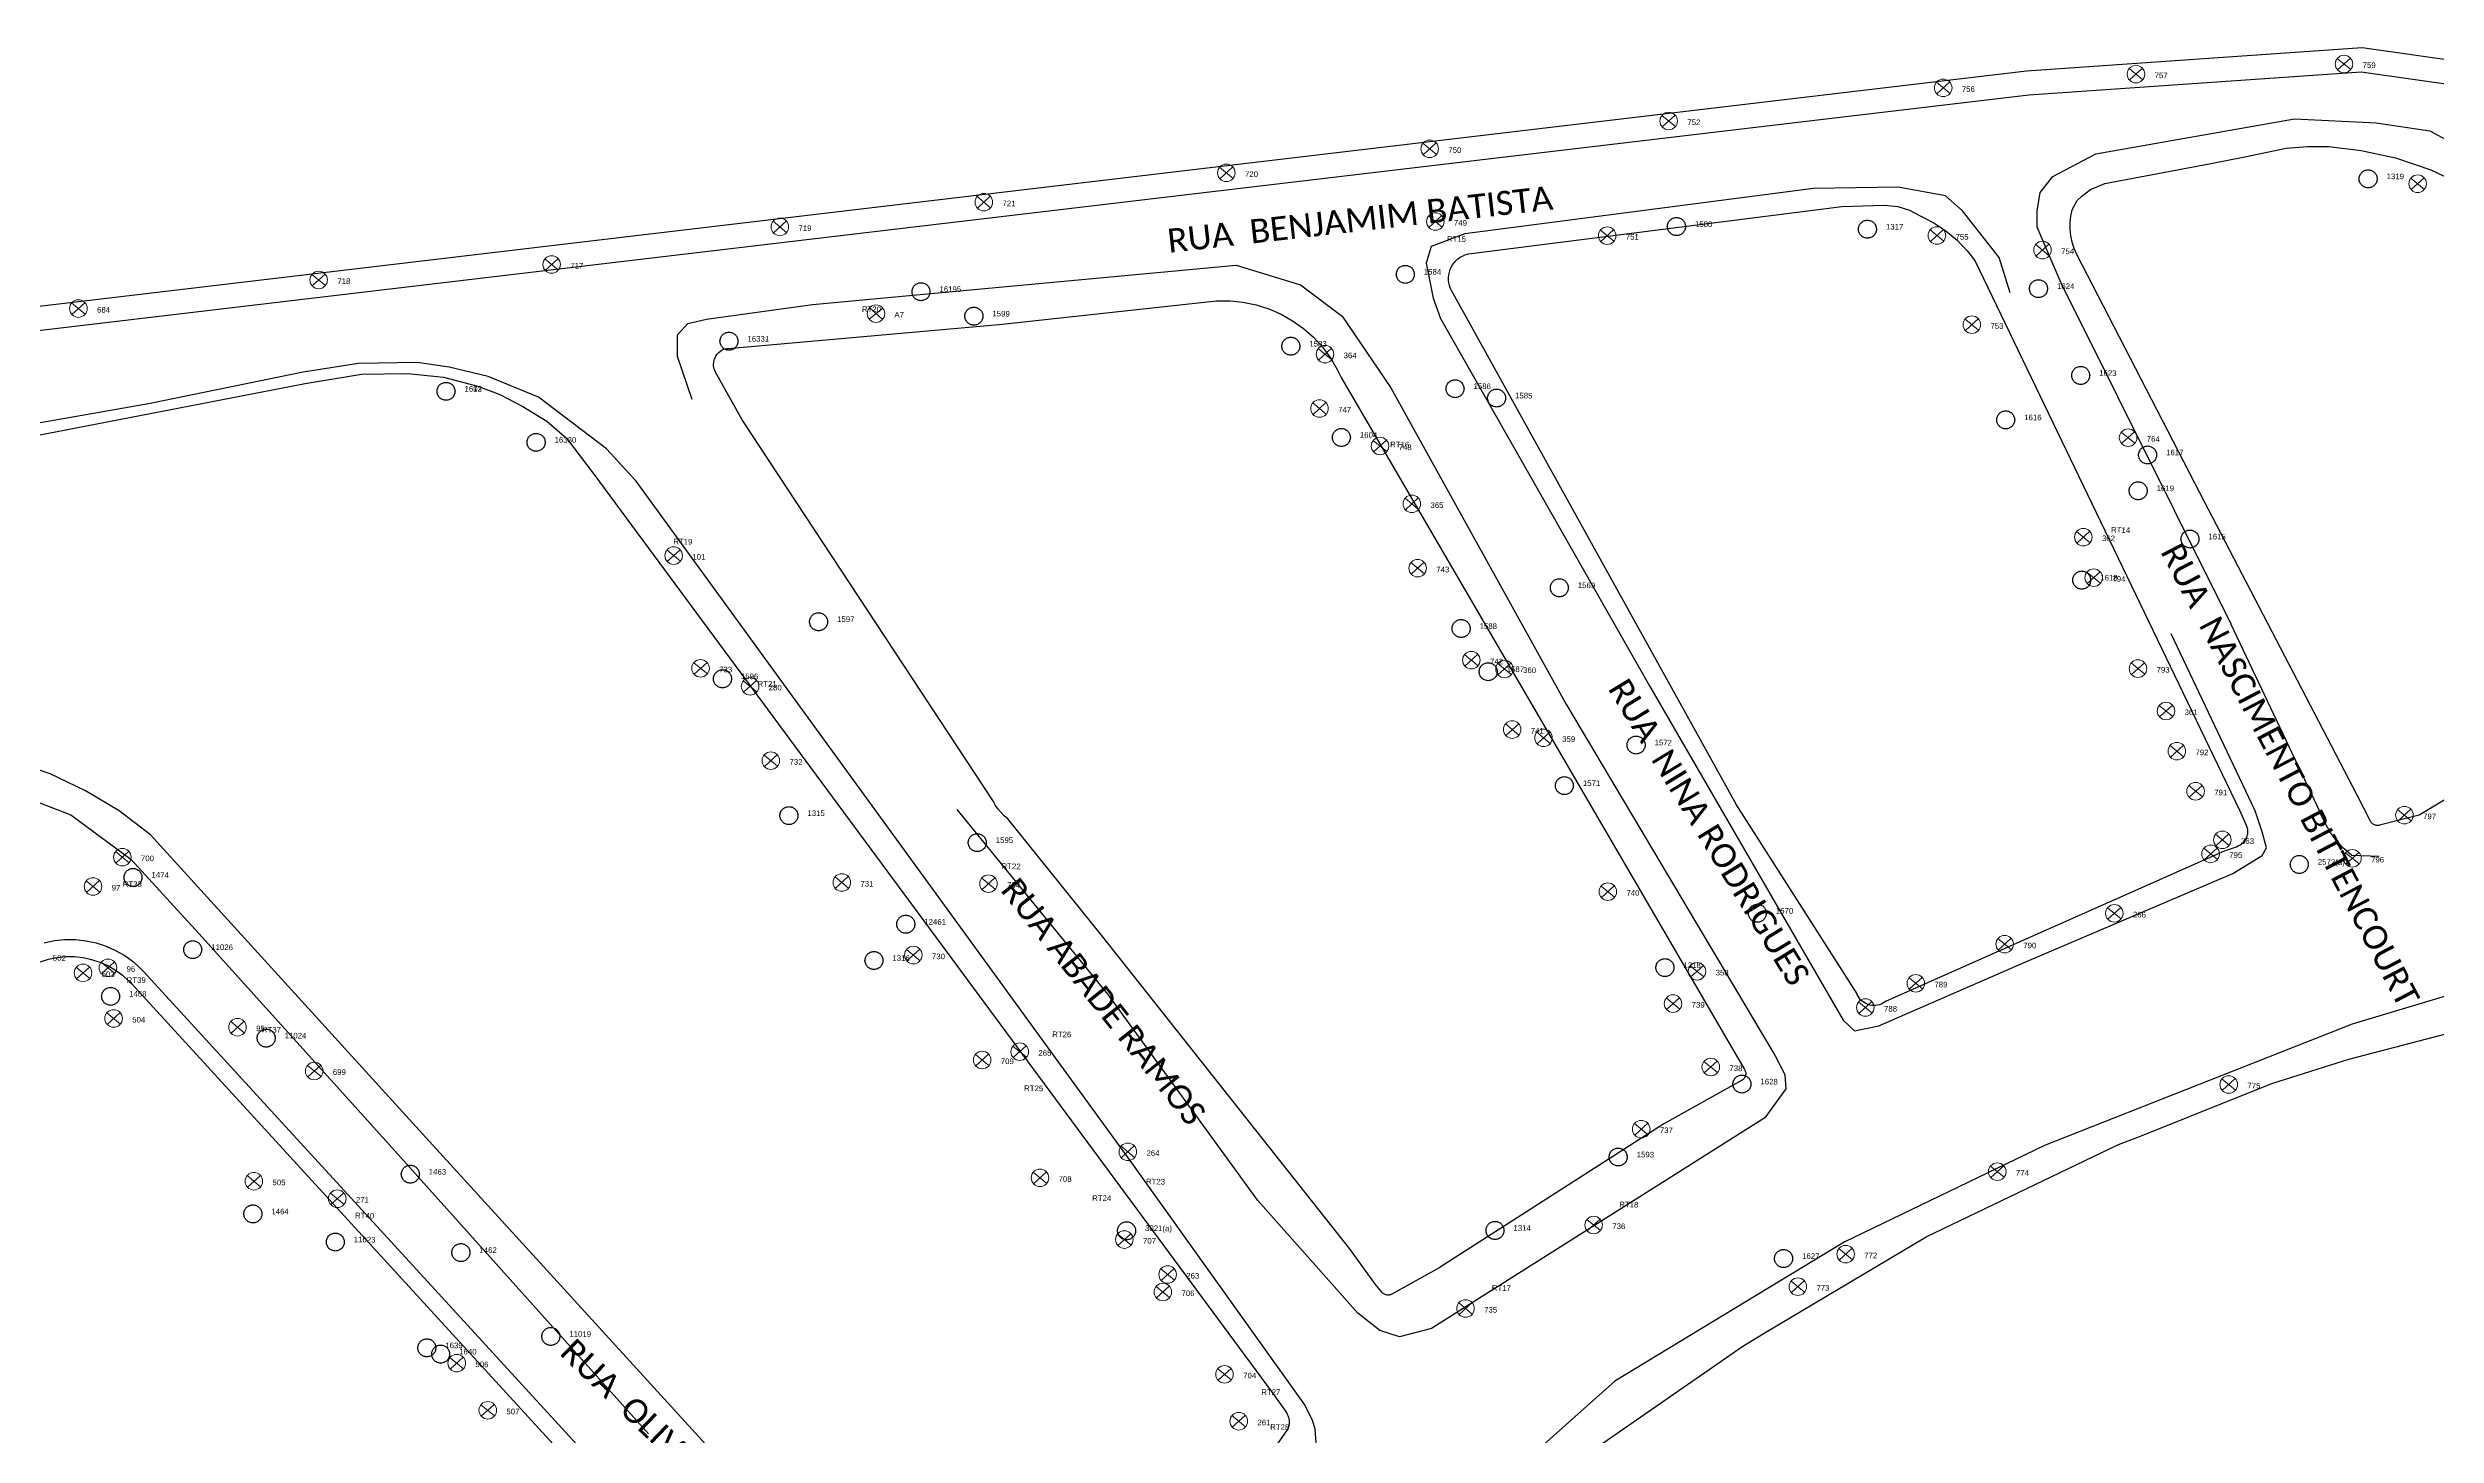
# Model space of a CAD drawing. Header units: millimetres. Extents: x 676447 to 689606, y 7455628 to 7463967.
# Drawn here: x 682834 to 683132.8, y 7459616 to 7459789.6 of the extents above; entities that cross this region are included whole.
import ezdxf

# ---------------------------------------------------------------- set-up
doc = ezdxf.new("R2010")
doc.units = ezdxf.units.MM
doc.header["$LTSCALE"] = 0.1
doc.header["$MEASUREMENT"] = 0
doc.linetypes.add('PHANTOM2', pattern=[1.25, 0.625, -0.125, 0.125, -0.125, 0.125, -0.125])
doc.layers.add('10.4-Postes', color=1, linetype='Continuous', lineweight=0)
for name, color, linetype in [('Caixas Subterrâneas', 5, 'Continuous'), ('LEGENDAS_INFRAESTRUTURAS', 7, 'Continuous'), ('MUB_MEIOFIO', 7, 'Continuous'), ('MUB_QUADRAS', 7, 'Continuous'), ('MUB_SEGMENTO', 7, 'Continuous'), ('NOS_DE_INFRAESTRUTURA', 7, 'Continuous')]:
    doc.layers.add(name, color=color, linetype=linetype)
doc.styles.add('Legend', font='calibri.ttf')
doc.styles.get("Standard").update_dxf_attribs({"font": 'arial.ttf'})

# ---------------------------------------------------------------- blocks, each defined once
blk = doc.blocks.new('PTPT')
at = {"layer": '10.4-Postes', "color": 1, "linetype": 'PHANTOM2'}
for points in [[(-0.0000079, 0.0000104), (0.0000075, -0.000002)], [(0.000007, 0.0000109), (-0.0000074, -0.0000025)]]:
    blk.add_lwpolyline(points, dxfattribs=at)
at = {"layer": '10.4-Postes', "color": 1}
blk.add_circle((-0.0000002, 0.0000042), 0.00000987, dxfattribs=at)
blk = doc.blocks.new('MHMZ')
at = {"linetype": 'PHANTOM2'}
blk.add_circle((0, 0), 0.0000101, dxfattribs=at)

msp = doc.modelspace()

# ---------------------------------------------------------------- linework, layer by layer
at = {"layer": 'MUB_MEIOFIO', "linetype": 'Continuous'}
for points in [[(682825.05, 7459753.3), (683081.87, 7459783.71), (683123.47, 7459786.6), (683135.78, 7459784.84)], [(683125.7, 7459688.43), (683122.29, 7459688.52), (683121.33, 7459689.36), (683120.42, 7459690.35), (683119.62, 7459691.42), (683118.94, 7459692.58), (683118.38, 7459693.79), (683118.31, 7459693.98), (683107.2, 7459717.46), (683107.2, 7459717.48), (683085.92, 7459760.17), (683082.9, 7459767.16), (683082.9, 7459769.15), (683083.28, 7459771.51), (683084.89, 7459773.5), (683090.24, 7459776.36), (683115.12, 7459780.71), (683125.32, 7459780.21), (683132.04, 7459779.22), (683142.4, 7459773.65)], [(683079.53, 7459758.95), (683078.16, 7459763.38), (683073.59, 7459769.21), (683071.43, 7459771.09), (683065.51, 7459772.17), (683054.92, 7459771.99), (683011.32, 7459766.34), (683007.11, 7459764.73), (683006.48, 7459762.66), (683007.37, 7459758.27), (683008.28, 7459755.73), (683034.41, 7459709.75), (683058.63, 7459667.95), (683060.07, 7459666.61), (683063.12, 7459667.23), (683081.28, 7459675.16), (683107.39, 7459686.28), (683111.07, 7459688.52), (683111.6, 7459689.51), (683111.07, 7459691.48), (683110.2, 7459694.13), (683099.69, 7459716.28)], [(682914.66, 7459745.6), (682912.81, 7459750.97), (682912.81, 7459753.7), (682914.11, 7459755.13), (682916.45, 7459755.65), (682929.7, 7459757.47), (682982.7, 7459762.4), (682990.75, 7459759.94), (682995.95, 7459756.04), (683002.05, 7459747.08), (683024.05, 7459707.38), (683050.16, 7459663.49), (683051.33, 7459661.15), (683051.46, 7459659.33), (683048.86, 7459655.7), (683007.16, 7459629.34), (683003.13, 7459628.3), (683000.67, 7459629.08), (682997.94, 7459631.28), (682985.44, 7459645.37), (682966.71, 7459671.13), (682947.81, 7459694.3)], [(682992.79, 7459613.84), (682992.58, 7459616.8), (682992.25, 7459617.82), (682991.28, 7459619.81), (682969.46, 7459650.39), (682907.64, 7459735.38), (682903.93, 7459739.42), (682895.41, 7459745.89), (682889.15, 7459748.49), (682884.27, 7459749.66), (682880.25, 7459750.22), (682872.91, 7459750.11), (682865.99, 7459749.04), (682846.63, 7459745.07), (682832.64, 7459742.58)], [(682827.13, 7459697.4), (682836.91, 7459693.63), (682844.45, 7459688.09), (682852.93, 7459678.79), (682877.84, 7459651.17), (682909.18, 7459616.18)], [(682833.59, 7459677.63), (682834.87, 7459677.9), (682836.18, 7459678.03), (682837.5, 7459678.03), (682838.81, 7459677.88), (682840.09, 7459677.61), (682841.34, 7459677.2), (682842.53, 7459676.67), (682843.68, 7459676.01), (682844.75, 7459675.23), (682845.69, 7459674.37), (682846.07, 7459673.98), (682902.92, 7459611.86)], [(683146.2, 7459674.62), (683122.33, 7459667.44), (683083.85, 7459652.24), (683058.77, 7459640.14), (683030.08, 7459622.74), (682994.24, 7459590.82)]]:
    msp.add_lwpolyline(points, dxfattribs=at)
at = {"layer": 'MUB_QUADRAS', "linetype": 'Continuous'}
for points in [[(683136.49, 7459787.77), (683123.58, 7459789.61), (683081.59, 7459786.7), (682824.44, 7459756.25)], [(683135.09, 7459696.22), (683130.7, 7459693.58), (683129.37, 7459693.25), (683125.75, 7459692.32), (683125.65, 7459692.3), (683125.54, 7459692.29), (683125.44, 7459692.29), (683125.33, 7459692.3), (683125.23, 7459692.32), (683125.13, 7459692.36), (683125.04, 7459692.4), (683124.95, 7459692.45), (683124.86, 7459692.52), (683124.79, 7459692.59), (683124.72, 7459692.67), (683124.66, 7459692.75), (683124.61, 7459692.83), (683122.93, 7459696.07), (683103.27, 7459733.94), (683087.86, 7459763.73), (683087.53, 7459764.48), (683087.28, 7459765.27), (683087.11, 7459766.08), (683087.03, 7459766.9), (683087.03, 7459767.72), (683087.12, 7459768.54), (683087.29, 7459769.34), (683087.92, 7459770.52), (683088.51, 7459771.03), (683089.6, 7459771.87), (683091.37, 7459772.63), (683104.43, 7459775.07), (683108.88, 7459775.98), (683114.06, 7459777.05), (683116.73, 7459777.26), (683119.42, 7459777.26), (683123.47, 7459776.75), (683127.73, 7459775.86), (683132.15, 7459774.32), (683136.38, 7459772.32)], [(683009.63, 7459759.25), (683009.5, 7459759.56), (683009.39, 7459759.87), (683009.32, 7459760.2), (683009.28, 7459760.53), (683009.28, 7459760.87), (683009.32, 7459761.2), (683009.39, 7459761.53), (683009.49, 7459761.85), (683009.62, 7459762.15), (683009.79, 7459762.44), (683009.98, 7459762.71), (683010.21, 7459762.96), (683010.45, 7459763.19), (683010.72, 7459763.39), (683011.01, 7459763.55), (683011.32, 7459763.69), (683011.64, 7459763.8), (683011.77, 7459763.83), (683058.47, 7459769.73), (683063.76, 7459769.91), (683065.49, 7459769.75), (683066.95, 7459769.3), (683068.38, 7459768.56), (683069.99, 7459767.71), (683071.5, 7459766.69), (683072.89, 7459765.52), (683074.16, 7459764.22), (683075.13, 7459762.99), (683108.21, 7459694.2), (683109.05, 7459692.35), (683109.11, 7459692.21), (683109.17, 7459692.01), (683109.21, 7459691.81), (683109.23, 7459691.6), (683109.23, 7459691.39), (683109.21, 7459691.18), (683109.16, 7459690.98), (683109.09, 7459690.78), (683109, 7459690.59), (683108.9, 7459690.41), (683108.77, 7459690.24), (683108.63, 7459690.09), (683108.47, 7459689.95), (683108.3, 7459689.83), (683108.12, 7459689.73), (683107.93, 7459689.64), (683106.58, 7459689.15), (683105.95, 7459688.9), (683064.01, 7459670.32), (683063.82, 7459670.17), (683063.62, 7459670.05), (683063.41, 7459669.94), (683063.18, 7459669.86), (683062.95, 7459669.8), (683062.71, 7459669.77), (683062.47, 7459669.76), (683062.24, 7459669.78), (683062, 7459669.82), (683061.77, 7459669.88), (683061.55, 7459669.97), (683061.34, 7459670.09), (683061.14, 7459670.22), (683060.96, 7459670.37), (683060.79, 7459670.54), (683060.65, 7459670.73), (683060.52, 7459670.93), (683060.41, 7459671.15), (683060.39, 7459671.21), (683045.3, 7459694.86), (683009.63, 7459759.25)], [(682966.03, 7459678.35), (682954.15, 7459693.14), (682953.7, 7459693.5), (682953.29, 7459693.9), (682952.93, 7459694.33), (682952.61, 7459694.81), (682952.35, 7459695.31), (682920.9, 7459743.07), (682917.59, 7459749.04), (682917.49, 7459749.22), (682917.42, 7459749.42), (682917.37, 7459749.62), (682917.34, 7459749.83), (682917.33, 7459750.04), (682917.35, 7459750.25), (682917.39, 7459750.46), (682917.44, 7459750.66), (682917.52, 7459750.85), (682917.62, 7459751.04), (682917.74, 7459751.21), (682917.87, 7459751.37), (682918.02, 7459751.52), (682918.19, 7459751.64), (682918.36, 7459751.76), (682918.55, 7459751.85), (682918.75, 7459751.92), (682918.95, 7459751.97), (682919.16, 7459752), (682953.02, 7459754.98), (682953.06, 7459754.98), (682980.23, 7459757.94), (682981.9, 7459757.95), (682983.56, 7459757.79), (682985.2, 7459757.46), (682986.79, 7459756.95), (682988.32, 7459756.28), (682989.77, 7459755.46), (682991.13, 7459754.49), (682992.38, 7459753.38), (682993.51, 7459752.15), (682994.5, 7459750.81), (682995.34, 7459749.37), (682995.83, 7459748.34), (683046.32, 7459661.76), (683046.36, 7459661.67), (683046.4, 7459661.57), (683046.43, 7459661.47), (683046.45, 7459661.37), (683046.45, 7459661.26), (683046.45, 7459661.16), (683046.43, 7459661.05), (683046.4, 7459660.95), (683046.37, 7459660.85), (683046.32, 7459660.76), (683046.26, 7459660.67), (683046.2, 7459660.59), (683046.12, 7459660.52), (683046.04, 7459660.45), (683045.96, 7459660.39), (683045.94, 7459660.38), (683036.21, 7459654.96), (683008.24, 7459637.02), (683008.18, 7459636.98), (683002.19, 7459633.66), (683002.1, 7459633.61), (683002, 7459633.58), (683001.9, 7459633.55), (683001.79, 7459633.54), (683001.69, 7459633.53), (683001.58, 7459633.54), (683001.48, 7459633.56), (683001.38, 7459633.59), (683001.28, 7459633.63), (683001.19, 7459633.68), (683001.1, 7459633.74), (683001.02, 7459633.8), (683000.95, 7459633.88), (683000.94, 7459633.89), (683000.35, 7459634.6), (683000.26, 7459634.71), (682996.88, 7459639.35), (682966.03, 7459678.35)], [(682827.8, 7459740.19), (682836.29, 7459741.81), (682866.24, 7459747.62), (682873.27, 7459748.78), (682879.1, 7459748.85), (682883.54, 7459748.4), (682887.82, 7459747.27), (682890.61, 7459746.21), (682893.48, 7459744.74), (682896.46, 7459742.9), (682898.92, 7459740.76), (682902.37, 7459736.26), (682987.21, 7459621.36), (682988.99, 7459618.82), (682989.1, 7459618.65), (682989.19, 7459618.46), (682989.26, 7459618.26), (682989.31, 7459618.06), (682989.34, 7459617.85), (682989.35, 7459617.64), (682989.34, 7459617.43), (682989.3, 7459617.23), (682989.24, 7459617.02), (682989.16, 7459616.83), (682989.07, 7459616.65), (682988.99, 7459616.53), (682986.27, 7459612.61)], [(682919.37, 7459611.56), (682880.92, 7459653.7), (682846.87, 7459691.14), (682842.97, 7459694.11), (682838.77, 7459696.65), (682834.34, 7459698.74), (682829.71, 7459700.36)], [(682833.1, 7459675.22), (682834.14, 7459675.56), (682835.2, 7459675.78), (682836.29, 7459675.89), (682837.38, 7459675.89), (682838.47, 7459675.77), (682839.53, 7459675.54), (682840.57, 7459675.2), (682841.56, 7459674.76), (682842.51, 7459674.21), (682843.39, 7459673.57), (682844.2, 7459672.83), (682844.51, 7459672.51), (682901.36, 7459610.4)], [(683026.97, 7459613.89), (683046.09, 7459627.15), (683048.77, 7459628.76), (683069.04, 7459640.83), (683093.08, 7459652.38), (683095.84, 7459653.43), (683108.32, 7459658.42), (683112.39, 7459660.05), (683121.91, 7459663.05), (683135.5, 7459666.61)]]:
    msp.add_lwpolyline(points, dxfattribs=at)

# ---------------------------------------------------------------- block references
at = {"layer": 'Caixas Subterrâneas', "color": 40}
for p, xscale, yscale, zscale, rotation in [((683124.32, 7459773.21), 111319.4907932735, 111319.4907932735, 111319.4907932735, 359.3030389503066), ((683037.79, 7459767.24), 111319.4907932735, 111319.4907932735, 111319.4907932735, 359.3033662258944), ((683061.68, 7459766.91), 111319.4907932736, 111319.4907932736, 111319.4907932736, 359.3032752517166), ((683003.87, 7459761.26), 111319.4907932736, 111319.4907932736, 111319.4907932736, 359.3034934037439), ((682943.28, 7459759.09), 111319.4907932736, 111319.4907932736, 111319.4907932736, 359.3037232259197), ((683083.08, 7459759.47), 111319.4907932735, 111319.4907932735, 111319.4907932735, 359.3031915861043), ((682949.9, 7459756.03), 111319.4907932735, 111319.4907932735, 111319.4907932735, 359.3036970957882), ((682919.26, 7459752.89), 111319.4907932736, 111319.4907932736, 111319.4907932736, 359.3038126964158), ((682989.55, 7459752.27), 111319.4907932736, 111319.4907932736, 111319.4907932736, 359.3035451485099), ((683088.36, 7459748.61), 111319.4907932736, 111319.4907932736, 111319.4907932736, 359.3031682124425), ((682883.86, 7459746.62), 111319.4907932735, 111319.4907932735, 111319.4907932735, 359.3039454095659), ((682883.86, 7459746.62), 111319.4907932735, 111319.4907932735, 111319.4907932735, 359.3039454095659), ((682883.86, 7459746.62), 111319.4907932735, 111319.4907932735, 111319.4907932735, 359.3039454095659), ((682883.86, 7459746.62), 111319.4907932735, 111319.4907932735, 111319.4907932735, 359.3039454095659), ((683010.09, 7459746.95), 111319.4907932735, 111319.4907932735, 111319.4907932735, 359.303465383131), ((683015.29, 7459745.78), 111319.4907932736, 111319.4907932736, 111319.4907932736, 359.303445254829), ((683078.98, 7459743.05), 111319.4907932736, 111319.4907932736, 111319.4907932736, 359.3032021756717), ((682895.13, 7459740.24), 111319.4907932736, 111319.4907932736, 111319.4907932736, 359.3039005850518), ((682995.87, 7459740.85), 111319.4907932735, 111319.4907932735, 111319.4907932735, 359.303517630181), ((683096.73, 7459738.66), 111319.4907932735, 111319.4907932735, 111319.4907932735, 359.3031333092364), ((683095.55, 7459734.18), 111319.4907932736, 111319.4907932736, 111319.4907932736, 359.303136436859), ((683102.03, 7459728.14), 111319.4907932736, 111319.4907932736, 111319.4907932736, 359.3031099502256), ((683023.14, 7459722.04), 111319.4907932736, 111319.4907932736, 111319.4907932736, 359.3034081478979), ((683088.49, 7459723), 111319.4907932735, 111319.4907932735, 111319.4907932735, 359.303159867497), ((682930.47, 7459717.79), 111319.4907932736, 111319.4907932736, 111319.4907932736, 359.3037593304313), ((683010.85, 7459716.94), 111319.4907932735, 111319.4907932735, 111319.4907932735, 359.3034533458904), ((682918.44, 7459710.65), 111319.4907932736, 111319.4907932736, 111319.4907932736, 359.3038028954401), ((683014.24, 7459711.54), 111319.4907932736, 111319.4907932736, 111319.4907932736, 359.3034387834732), ((683032.74, 7459702.36), 111319.4907932736, 111319.4907932736, 111319.4907932736, 359.30336564), ((683023.77, 7459697.28), 111319.4907932736, 111319.4907932736, 111319.4907932736, 359.3033982106491), ((682926.76, 7459693.53), 111319.4907932736, 111319.4907932736, 111319.4907932736, 359.3037660300998), ((682950.32, 7459690.15), 111319.4907932736, 111319.4907932736, 111319.4907932736, 359.3036753926277), ((682844.7, 7459685.79), 111319.4907932736, 111319.4907932736, 111319.4907932736, 359.3040758153406), ((683115.71, 7459687.42), 111319.4907932736, 111319.4907932736, 111319.4907932736, 359.3030454802227), ((682941.38, 7459679.94), 111319.4907932735, 111319.4907932735, 111319.4907932735, 359.3037062690441), ((683047.91, 7459681.31), 111319.4907932736, 111319.4907932736, 111319.4907932736, 359.3033014778138), ((682852.17, 7459676.76), 111319.4907932736, 111319.4907932736, 111319.4907932736, 359.3040446251019), ((682937.4, 7459675.4), 111319.4907932736, 111319.4907932736, 111319.4907932736, 359.3037200294409), ((683036.35, 7459674.51), 111319.4907932735, 111319.4907932735, 111319.4907932735, 105.3033433830414), ((682841.9, 7459670.91), 111319.4907932736, 111319.4907932736, 111319.4907932736, 359.3040819090219), ((682861.36, 7459665.69), 111319.4907932736, 111319.4907932736, 111319.4907932736, 359.3040063113515), ((683045.98, 7459659.94), 111319.4907932736, 111319.4907932736, 111319.4907932736, 359.3033023120453), ((683030.5, 7459650.81), 111319.4907932736, 111319.4907932736, 111319.4907932736, 359.3033584042097), ((682879.39, 7459648.66), 111319.4907932736, 111319.4907932736, 111319.4907932736, 359.3039325208599), ((682859.7, 7459643.69), 111319.4907932736, 111319.4907932736, 111319.4907932736, 359.3040059177229), ((682969, 7459641.58), 111319.4907932736, 111319.4907932736, 111319.4907932736, 359.3035895164002), ((683015.09, 7459641.62), 111319.4907932735, 111319.4907932735, 111319.4907932735, 359.3034141959828), ((682870.01, 7459640.17), 111319.4907932736, 111319.4907932736, 111319.4907932736, 359.3039656180384), ((682885.72, 7459638.85), 111319.4907932736, 111319.4907932736, 111319.4907932736, 359.303905457238), ((683051.19, 7459638.1), 111319.4907932736, 111319.4907932736, 111319.4907932736, 359.3032758083295), ((682881.46, 7459626.93), 111319.4907932736, 111319.4907932736, 111319.4907932736, 359.3039180302277), ((682883.19, 7459626.15), 111319.4907932736, 111319.4907932736, 111319.4907932736, 359.3039112154123), ((682896.97, 7459628.36), 111319.4907932736, 111319.4907932736, 111319.4907932736, 359.3038594748004)]:
    msp.add_blockref('MHMZ', p, dxfattribs=dict(at, xscale=xscale, yscale=yscale, zscale=zscale, rotation=rotation))
at = {"layer": 'NOS_DE_INFRAESTRUTURA', "color": 1}
for p, xscale, yscale, zscale, rotation in [((683121.32, 7459787.12), 111319.4907932736, 111319.4907932736, 111319.4907932736, 359.3030545836676), ((683071.18, 7459784.13), 111319.4907932736, 111319.4907932736, 111319.4907932736, 359.3032443752058), ((683095.29, 7459785.85), 111319.4907932735, 111319.4907932735, 111319.4907932735, 359.3031532206558), ((683036.84, 7459779.98), 111319.4907932736, 111319.4907932736, 111319.4907932736, 359.3033737240434), ((683006.94, 7459776.5), 111319.4907932736, 111319.4907932736, 111319.4907932736, 359.3034864139657), ((682981.5, 7459773.49), 111319.4907932736, 111319.4907932736, 111319.4907932736, 359.303582222372), ((683130.53, 7459772.13), 111319.4907932736, 111319.4907932736, 111319.4907932736, 359.3030149768065), ((682951.16, 7459769.83), 111319.4907932736, 111319.4907932736, 111319.4907932736, 359.3036965250164), ((682925.64, 7459766.73), 111319.4907932735, 111319.4907932735, 111319.4907932735, 359.3037926435723), ((683007.64, 7459767.4), 111319.4907932736, 111319.4907932736, 111319.4907932736, 359.3034809684486), ((683029.14, 7459765.63), 111319.4907932736, 111319.4907932736, 111319.4907932736, 359.3033986582455), ((683070.39, 7459765.65), 111319.4907932736, 111319.4907932736, 111319.4907932736, 359.3032417649314), ((683083.6, 7459763.83), 111319.4907932736, 111319.4907932736, 111319.4907932736, 359.3031909390423), ((682867.95, 7459760.09), 111319.4907932735, 111319.4907932735, 111319.4907932735, 359.3040100324186), ((682897.09, 7459762.03), 111319.4907932736, 111319.4907932736, 111319.4907932736, 359.3038997987017), ((682837.89, 7459756.51), 111319.4907932735, 111319.4907932735, 111319.4907932735, 359.3041232794981), ((682937.64, 7459755.88), 111319.4907932736, 111319.4907932736, 111319.4907932736, 356.3037436814212), ((683074.76, 7459754.49), 111319.4907932736, 111319.4907932736, 111319.4907932736, 359.3032217251218), ((682993.84, 7459750.8), 111319.4907932736, 111319.4907932736, 111319.4907932736, 359.3035283838707), ((682993.15, 7459744.01), 111319.4907932736, 111319.4907932736, 111319.4907932736, 359.3035289365615), ((683000.72, 7459739.31), 111319.4907932736, 111319.4907932736, 111319.4907932736, 359.3034986975977), ((683094.31, 7459740.35), 111319.4907932736, 111319.4907932736, 111319.4907932736, 359.3031430511075), ((683004.7, 7459732.07), 111319.4907932736, 111319.4907932736, 111319.4907932736, 359.3034813510596), ((683088.71, 7459727.91), 111319.4907932735, 111319.4907932735, 111319.4907932735, 359.3031605383204), ((682912.36, 7459725.6), 111319.4907932736, 111319.4907932736, 111319.4907932736, 359.3038305888223), ((683005.43, 7459724.02), 111319.4907932736, 111319.4907932736, 111319.4907932736, 359.3034761145676), ((683090.01, 7459722.84), 111319.4907932736, 111319.4907932736, 111319.4907932736, 359.3031540314782), ((683012.15, 7459712.51), 111319.4907932736, 111319.4907932736, 111319.4907932736, 359.3034470299115), ((682915.72, 7459711.49), 111319.4907932736, 111319.4907932736, 111319.4907932736, 359.3038135178221), ((682921.92, 7459709.24), 111319.4907932735, 111319.4907932735, 111319.4907932735, 359.3037892566146), ((683016.29, 7459711.41), 111319.4907932736, 111319.4907932736, 111319.4907932736, 359.3034309703842), ((683095.54, 7459711.46), 111319.4907932735, 111319.4907932735, 111319.4907932735, 359.3031295462007), ((683017.26, 7459703.83), 111319.4907932736, 111319.4907932736, 111319.4907932736, 359.3034249752666), ((683099.05, 7459706.15), 111319.4907932736, 111319.4907932736, 111319.4907932736, 359.3031145501241), ((683021.18, 7459702.8), 111319.4907932735, 111319.4907932735, 111319.4907932735, 359.3034097170934), ((683100.41, 7459701.13), 111319.4907932736, 111319.4907932736, 111319.4907932736, 359.3031078791207), ((682924.51, 7459699.94), 111319.4907932736, 111319.4907932736, 111319.4907932736, 359.3037765371353), ((683102.75, 7459696.11), 111319.4907932735, 111319.4907932735, 111319.4907932735, 359.3030974179715), ((683128.88, 7459693.12), 111319.4907932736, 111319.4907932736, 111319.4907932736, 359.3029971279059), ((683106.1, 7459690.03), 111319.4907932736, 111319.4907932736, 111319.4907932736, 359.3030828371714), ((682843.38, 7459687.86), 111319.4907932736, 111319.4907932736, 111319.4907932736, 359.3040814411021), ((683104.63, 7459688.27), 111319.4907932736, 111319.4907932736, 111319.4907932736, 359.3030878718125), ((683122.37, 7459687.71), 111319.4907932736, 111319.4907932736, 111319.4907932736, 359.3030202354264), ((682839.72, 7459684.19), 111319.4907932736, 111319.4907932736, 111319.4907932736, 359.3040942428584), ((682933.39, 7459684.69), 111319.4907932735, 111319.4907932735, 111319.4907932735, 359.3037381232905), ((682951.74, 7459684.54), 111319.4907932736, 111319.4907932736, 111319.4907932736, 359.3036682723653), ((683029.22, 7459683.55), 111319.4907932736, 111319.4907932736, 111319.4907932736, 359.3033732826237), ((683092.58, 7459680.83), 111319.4907932736, 111319.4907932736, 111319.4907932736, 359.3031314306233), ((683078.87, 7459676.97), 111319.4907932736, 111319.4907932736, 111319.4907932736, 359.3031824253951), ((682838.47, 7459673.38), 111319.4907932735, 111319.4907932735, 111319.4907932735, 359.3040957039752), ((682841.58, 7459674.02), 111319.4907932736, 111319.4907932736, 111319.4907932736, 359.3040840631092), ((682942.34, 7459675.61), 111319.4907932735, 111319.4907932735, 111319.4907932735, 359.3037013175776), ((683040.38, 7459673.57), 111319.4907932736, 111319.4907932736, 111319.4907932736, 359.3033277605042), ((683067.75, 7459672.07), 111319.4907932736, 111319.4907932736, 111319.4907932736, 359.3032232099735), ((682842.29, 7459667.68), 111319.4907932735, 111319.4907932735, 111319.4907932735, 359.3040794482541), ((683037.38, 7459669.54), 111319.4907932736, 111319.4907932736, 111319.4907932736, 359.3033379549756), ((683061.44, 7459669.05), 111319.4907932735, 111319.4907932735, 111319.4907932735, 359.3032462970266), ((682857.79, 7459666.58), 111319.4907932736, 111319.4907932736, 111319.4907932736, 359.304020156597), ((682950.95, 7459662.48), 111319.4907932736, 111319.4907932736, 111319.4907932736, 359.3036645437387), ((682955.65, 7459663.52), 111319.4907932736, 111319.4907932736, 111319.4907932736, 359.3036469895257), ((683042.1, 7459661.6), 111319.4907932736, 111319.4907932736, 111319.4907932736, 359.3033175728945), ((682867.39, 7459661.11), 111319.4907932735, 111319.4907932735, 111319.4907932735, 359.3039819850192), ((683106.9, 7459659.42), 111319.4907932735, 111319.4907932735, 111319.4907932735, 359.3030704375795), ((683033.4, 7459653.83), 111319.4907932736, 111319.4907932736, 111319.4907932736, 359.303348312375), ((682969.17, 7459650.99), 111319.4907932736, 111319.4907932736, 111319.4907932736, 359.3035917556355), ((682859.84, 7459647.31), 111319.4907932736, 111319.4907932736, 111319.4907932736, 359.3040064594198), ((682958.18, 7459647.74), 111319.4907932736, 111319.4907932736, 111319.4907932736, 359.303632568261), ((683077.94, 7459648.5), 111319.4907932735, 111319.4907932735, 111319.4907932735, 359.3031772359159), ((682870.27, 7459645.12), 111319.4907932736, 111319.4907932736, 111319.4907932736, 359.3039661368991), ((683027.45, 7459641.84), 111319.4907932736, 111319.4907932736, 111319.4907932736, 359.3033672844161), ((682968.74, 7459640.01), 111319.4907932736, 111319.4907932736, 111319.4907932736, 359.3035900266129), ((683058.97, 7459638.18), 111319.4907932736, 111319.4907932736, 111319.4907932736, 359.3032462434517), ((682974.15, 7459635.64), 111319.4907932736, 111319.4907932736, 111319.4907932736, 359.3035681014), ((682973.55, 7459633.45), 111319.4907932736, 111319.4907932736, 111319.4907932736, 359.303569742781), ((683052.99, 7459634.11), 111319.4907932736, 111319.4907932736, 111319.4907932736, 359.3032677660295), ((683011.42, 7459631.38), 111319.4907932735, 111319.4907932735, 111319.4907932735, 359.3034250440664), ((682885.22, 7459624.55), 111319.4907932736, 111319.4907932736, 111319.4907932736, 359.303903001139), ((682981.27, 7459623.15), 111319.4907932736, 111319.4907932736, 111319.4907932736, 359.3035372095479), ((682889.1, 7459618.65), 111319.4907932736, 111319.4907932736, 111319.4907932736, 359.3038864243167), ((682983.05, 7459617.28), 111319.4907932736, 111319.4907932736, 111319.4907932736, 359.3035286657229)]:
    msp.add_blockref('PTPT', p, dxfattribs=dict(at, xscale=xscale, yscale=yscale, zscale=zscale, rotation=rotation))

# ---------------------------------------------------------------- texts
at = {"layer": 'LEGENDAS_INFRAESTRUTURAS', "color": 1}
for s, rotation, p in [('757', 359.3031, (683097.6, 7459785.82)), ('759', 359.303, (683123.63, 7459787.09)), ('756', 359.3032, (683073.49, 7459784.1)), ('752', 359.3034, (683039.15, 7459779.95)), ('750', 359.3035, (683009.25, 7459776.47)), ('720', 359.3036, (682983.81, 7459773.47)), ('721', 359.3037, (682953.47, 7459769.8)), ('749', 359.3035, (683009.95, 7459767.37)), ('719', 359.3038, (682927.95, 7459766.7)), ('RT15', 359.3035, (683009.07, 7459765.35)), ('751', 359.3034, (683031.45, 7459765.61)), ('755', 359.3032, (683072.7, 7459765.62)), ('717', 359.3039, (682899.4, 7459762)), ('754', 359.3032, (683085.91, 7459763.8)), ('718', 359.304, (682870.26, 7459760.06)), ('684', 359.3041, (682840.2, 7459756.48)), ('RT20', 359.3038, (682935.88, 7459756.56)), ('A7', 359.3037, (682939.95, 7459755.86)), ('753', 359.3032, (683077.07, 7459754.46)), ('364', 359.3035, (682996.15, 7459750.77)), ('747', 359.3035, (682995.46, 7459743.98)), ('764', 359.3031, (683096.62, 7459740.32)), ('RT16', 359.3035, (683001.97, 7459739.63)), ('748', 359.3035, (683003.03, 7459739.28)), ('365', 359.3035, (683007.01, 7459732.04)), ('RT14', 359.3031, (683092.16, 7459728.93)), ('RT19', 359.3038, (682912.29, 7459727.48)), ('101', 359.3038, (682914.67, 7459725.57)), ('362', 359.3032, (683091.02, 7459727.89)), ('743', 359.3035, (683007.74, 7459723.99)), ('794', 359.3031, (683092.32, 7459722.81)), ('733', 359.3038, (682918.03, 7459711.47)), ('742', 359.3034, (683014.46, 7459712.48)), ('360', 359.3034, (683018.6, 7459711.38)), ('793', 359.3031, (683097.85, 7459711.44)), ('RT21', 359.3038, (682922.83, 7459709.68)), ('280', 359.3038, (682924.23, 7459709.21)), ('361', 359.3031, (683101.36, 7459706.12)), ('741', 359.3034, (683019.56, 7459703.8)), ('359', 359.3034, (683023.49, 7459702.77)), ('732', 359.3038, (682926.82, 7459699.91)), ('792', 359.3031, (683102.71, 7459701.1)), ('791', 359.3031, (683105.06, 7459696.08)), ('797', 359.303, (683131.19, 7459693.09)), ('363', 359.3031, (683108.41, 7459690)), ('700', 359.3041, (682845.69, 7459687.84)), ('RT22', 359.3037, (682953.36, 7459686.85)), ('795', 359.3031, (683106.94, 7459688.24)), ('796', 359.303, (683124.68, 7459687.68)), ('97', 359.3041, (682842.03, 7459684.16)), ('RT38', 359.3041, (682843.42, 7459684.62)), ('731', 359.3037, (682935.7, 7459684.66)), ('734', 359.3037, (682954.05, 7459684.51)), ('740', 359.3034, (683031.53, 7459683.52)), ('266', 359.3031, (683094.89, 7459680.8)), ('502', 359.3041, (682834.67, 7459675.37)), ('730', 359.3037, (682944.65, 7459675.58)), ('790', 359.3032, (683081.18, 7459676.94)), ('503', 359.3041, (682840.78, 7459673.35)), ('96', 359.3041, (682843.89, 7459673.99)), ('RT39', 359.3041, (682843.91, 7459672.61)), ('358', 359.3033, (683042.69, 7459673.54)), ('789', 359.3032, (683070.06, 7459672.05)), ('739', 359.3033, (683039.69, 7459669.52)), ('788', 359.3032, (683063.75, 7459669.02)), ('504', 359.3041, (682844.6, 7459667.65)), ('95', 359.304, (682860.1, 7459666.55)), ('RT37', 359.304, (682860.82, 7459666.4)), ('RT26', 359.3036, (682959.69, 7459665.82)), ('709', 359.3037, (682953.26, 7459662.45)), ('265', 359.3036, (682957.96, 7459663.49)), ('699', 359.304, (682869.7, 7459661.09)), ('738', 359.3033, (683044.41, 7459661.57)), ('775', 359.3031, (683109.21, 7459659.4)), ('RT25', 359.3036, (682956.18, 7459659.07)), ('737', 359.3033, (683035.71, 7459653.81)), ('264', 359.3036, (682971.48, 7459650.96)), ('708', 359.3036, (682960.49, 7459647.71)), ('RT23', 359.3036, (682971.42, 7459647.39)), ('774', 359.3032, (683080.25, 7459648.48)), ('505', 359.304, (682862.15, 7459647.29)), ('271', 359.304, (682872.58, 7459645.1)), ('RT24', 359.3036, (682964.69, 7459645.33)), ('RT18', 359.3034, (683030.63, 7459644.52)), ('RT40', 359.304, (682872.48, 7459643.14)), ('736', 359.3034, (683029.76, 7459641.81)), ('707', 359.3036, (682971.05, 7459639.98)), ('263', 359.3036, (682976.46, 7459635.61)), ('772', 359.3032, (683061.28, 7459638.15)), ('706', 359.3036, (682975.86, 7459633.42)), ('RT17', 359.3034, (683014.69, 7459634.08)), ('773', 359.3033, (683055.3, 7459634.09)), ('735', 359.3034, (683013.73, 7459631.35)), ('506', 359.3039, (682887.53, 7459624.52)), ('704', 359.3035, (682983.58, 7459623.12)), ('RT27', 359.3035, (682985.84, 7459621.05)), ('507', 359.3039, (682891.41, 7459618.63)), ('261', 359.3035, (682985.36, 7459617.25)), ('RT28', 359.3035, (682986.96, 7459616.69))]:
    msp.add_text(s, height=0.7, rotation=rotation, dxfattribs=at).set_placement(p)
at = {"layer": 'LEGENDAS_INFRAESTRUTURAS', "color": 5}
for s, rotation, p in [('1319', 359.303, (683126.63, 7459773.18)), ('1580', 359.3034, (683040.1, 7459767.21)), ('1317', 359.3033, (683063.99, 7459766.88)), ('1584', 359.3035, (683006.18, 7459761.24)), ('16195', 359.3037, (682945.59, 7459759.07)), ('1624', 359.3032, (683085.39, 7459759.44)), ('1599', 359.3037, (682952.21, 7459756)), ('16331', 359.3038, (682921.57, 7459752.86)), ('1583', 359.3035, (682991.86, 7459752.24)), ('1613', 359.3039, (682886.17, 7459746.59)), ('1603', 359.3039, (682886.17, 7459746.59)), ('1612', 359.3039, (682886.17, 7459746.59)), ('1602', 359.3039, (682886.17, 7459746.59)), ('1586', 359.3035, (683012.4, 7459746.92)), ('1623', 359.3032, (683090.67, 7459748.58)), ('1585', 359.3034, (683017.6, 7459745.75)), ('1616', 359.3032, (683081.29, 7459743.02)), ('16330', 359.3039, (682897.44, 7459740.21)), ('1604', 359.3035, (682998.18, 7459740.82)), ('1617', 359.3031, (683099.04, 7459738.63)), ('1619', 359.3031, (683097.86, 7459734.15)), ('1615', 359.3031, (683104.34, 7459728.11)), ('1618', 359.3032, (683090.8, 7459722.97)), ('1569', 359.3034, (683025.45, 7459722.01)), ('1597', 359.3038, (682932.78, 7459717.77)), ('1588', 359.3034, (683013.16, 7459716.91)), ('1596', 359.3038, (682920.75, 7459710.62)), ('1587', 359.3034, (683016.55, 7459711.51)), ('1572', 359.3034, (683035.05, 7459702.33)), ('1571', 359.3034, (683026.08, 7459697.25)), ('1315', 359.3038, (682929.07, 7459693.5)), ('1595', 359.3037, (682952.63, 7459690.12)), ('2572(a)', 359.303, (683118.02, 7459687.39)), ('1474', 359.3041, (682847.01, 7459685.77)), ('1570', 359.3033, (683050.22, 7459681.28)), ('12461', 359.3037, (682943.69, 7459679.91)), ('11026', 359.304, (682854.48, 7459676.73)), ('1316', 359.3037, (682939.71, 7459675.37)), ('1318', 359.3033, (683038.66, 7459674.48)), ('1468', 359.3041, (682844.21, 7459670.88)), ('11024', 359.304, (682863.67, 7459665.66)), ('1628', 359.3033, (683048.29, 7459659.91)), ('1593', 359.3033, (683032.81, 7459650.78)), ('1463', 359.3039, (682881.7, 7459648.63)), ('1464', 359.304, (682862.01, 7459643.66)), ('3021(a)', 359.3036, (682971.31, 7459641.56)), ('1314', 359.3034, (683017.4, 7459641.59)), ('11023', 359.304, (682872.32, 7459640.14)), ('1462', 359.3039, (682888.03, 7459638.83)), ('1627', 359.3033, (683053.5, 7459638.07)), ('1639', 359.3039, (682883.77, 7459626.9)), ('11019', 359.3039, (682899.28, 7459628.33)), ('1640', 359.3039, (682885.5, 7459626.12))]:
    msp.add_text(s, height=0.7, rotation=rotation, dxfattribs=at).set_placement(p)
at = {"layer": 'MUB_SEGMENTO', "color": 253, "style": 'Legend'}
for s, rotation, p in [('RUA  BENJAMIM BATISTA', 6.4522, (682974.29, 7459763.94)), ('RUA  NASCIMENTO BITTENCOURT', 297.5892, (683098.29, 7459726.58)), ('RUA  NINA RODRIGUES', 301.4349, (683029.15, 7459709.44)), ('RUA ABADE RAMOS', 308.5483, (682953.13, 7459684.18)), ('RUA  OLIVEIRA ROCHA', 316.1643, (682897.95, 7459626.17))]:
    msp.add_text(s, height=3, rotation=rotation, dxfattribs=at).set_placement(p)

doc.saveas('drawing.dxf')
